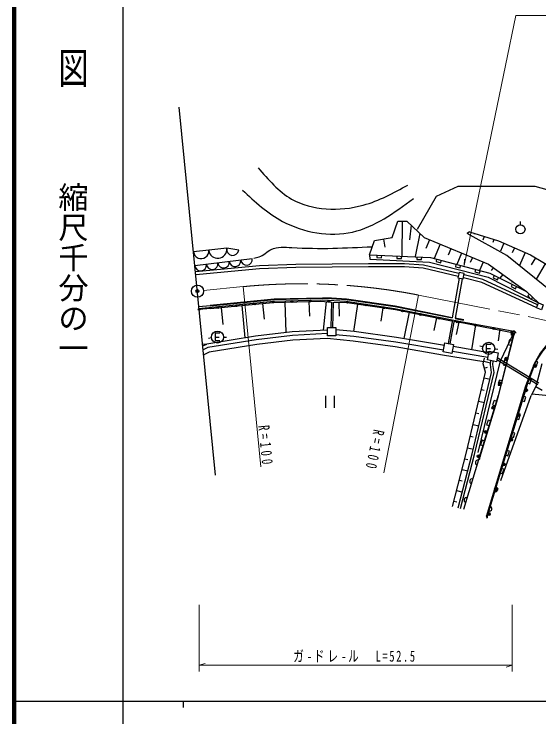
# Model space of a CAD drawing. Units: millimetres, scale not verified. Extents: x 40000 to 680000, y 20000 to 380000.
# Drawn here: x 40000 to 126952, y 202409 to 318838 of the extents above; entities that cross this region are included whole.
import ezdxf
from ezdxf.enums import TextEntityAlignment as Align

# ---------------------------------------------------------------- set-up
doc = ezdxf.new("R2010")
doc.units = ezdxf.units.MM
doc.header["$LTSCALE"] = 1000
doc.header["$PDMODE"] = 32
doc.header["$PDSIZE"] = 500
doc.linetypes.add('CHAIN', pattern=[18.5, 12, -1.5, 3.5, -1.5])
for name, color, linetype, lineweight in [('M-BGD', 7, 'Continuous', 25), ('M-BMK', 2, 'CHAIN', 13), ('M-BMK-SRVR', 3, 'Continuous', 25), ('M-STR-HTXT', 7, 'Continuous', 13), ('M-TTL', 2, 'Continuous', 140), ('M-TTL-BAND', 7, 'Continuous', 25)]:
    doc.layers.add(name, color=color, linetype=linetype, lineweight=lineweight)
doc.layers.add('M-OTRS', color=6, linetype='Continuous')
doc.styles.add('@ＭＳ ゴシック', font='')
doc.styles.add('ＭＳ ゴシック', font='')
doc.styles.get('@ＭＳ ゴシック').set_extended_font_data('@MS Gothic')
doc.styles.get('ＭＳ ゴシック').set_extended_font_data('MS Gothic')

msp = doc.modelspace()

# ---------------------------------------------------------------- linework, layer by layer
at = {"layer": 'M-BGD'}
for p, q in [((104318, 284547), (104223, 278756)), ((123885, 283939), (123885, 284459)), ((105790, 283867), (105527, 281437)), ((107235, 282506), (106429, 278661)), ((115444, 282743), (115073, 282465)), ((116247, 282496), (116214, 282389)), ((117853, 282002), (117655, 281358)), ((101179, 281574), (101416, 280209)), ((108843, 281456), (108236, 280005)), ((110612, 280715), (109612, 278328)), ((119459, 281509), (119294, 280972)), ((121143, 280876), (120557, 279540)), ((72251, 279705), (69738, 279452)), ((112381, 279975), (111933, 278904)), ((122904, 280104), (122538, 279269)), ((79453, 278317), (69967, 277129)), ((98855, 278981), (98926, 278264)), ((114150, 279234), (113357, 277340)), ((115919, 278494), (115574, 277670)), ((124664, 279333), (123722, 277183)), ((126363, 278461), (125679, 277308)), ((98926, 278264), (108830, 277764)), ((108830, 277764), (118528, 275237)), ((117688, 277754), (117101, 276352)), ((128001, 277488), (126492, 274948)), ((119364, 276822), (119045, 276372)), ((113744, 275088), (112585, 268540)), ((114236, 275001), (113077, 268453)), ((118528, 275237), (126858, 270991)), ((120947, 275698), (120498, 275065)), ((122530, 274575), (122395, 274385)), ((124113, 273451), (124023, 273325)), ((82883, 271075), (90843, 271307)), ((90843, 271307), (92581, 271120)), ((70629, 270402), (72498, 270575)), ((72569, 270078), (82883, 271075)), ((74288, 270244), (74559, 267437)), ((77726, 270576), (78247, 265183)), ((81164, 270909), (81417, 268290)), ((84873, 271133), (85021, 266079)), ((88853, 271249), (88925, 268801)), ((91712, 271214), (91199, 266463)), ((92581, 271120), (92468, 266926)), ((92881, 271112), (92768, 266918)), ((92863, 271083), (94770, 271103)), ((93816, 271093), (93841, 268784)), ((94770, 271103), (103182, 269895)), ((96873, 270801), (96220, 266259)), ((101079, 270197), (100755, 267944)), ((72544, 270078), (70678, 269905)), ((103182, 269895), (112213, 268085)), ((105440, 269442), (104567, 265084)), ((109955, 268538), (109531, 266421)), ((112614, 268167), (111916, 264273)), ((112909, 268114), (112211, 264221)), ((112213, 268085), (112590, 268036)), ((112883, 267973), (114442, 267667)), ((114477, 268090), (113059, 268351)), ((114495, 268189), (113077, 268450)), ((113663, 267820), (113262, 265775)), ((114442, 267667), (122771, 266051)), ((116460, 267338), (115788, 263216)), ((120496, 266680), (120177, 264725)), ((120605, 261378), (122771, 266051)), ((122514, 266351), (122809, 266298)), ((122855, 265752), (122930, 266043)), ((72722, 265185), (72228, 265110)), ((73311, 265334), (73991, 265334)), ((74711, 265308), (75210, 265296)), ((71236, 264227), (71954, 264163)), ((71272, 263870), (71954, 264163)), ((118652, 262714), (112756, 263749)), ((117656, 263712), (117172, 263837)), ((118224, 263462), (118904, 263462)), ((119621, 263384), (120120, 263345)), ((118487, 261930), (112612, 262962)), ((116890, 246210), (120605, 261378)), ((117708, 260875), (117941, 261823)), ((118103, 259536), (117708, 260875)), ((117824, 261349), (118943, 261075)), ((126789, 257422), (119972, 261589)), ((126945, 257678), (120038, 261901)), ((127452, 260899), (126411, 257168)), ((117905, 260205), (118427, 260359)), ((114910, 246023), (118103, 259536)), ((117875, 258571), (118849, 258340)), ((117419, 256640), (117904, 256525)), ((126411, 257168), (125677, 255664)), ((126411, 257168), (127509, 256530)), ((91575, 255616), (91575, 253616)), ((93095, 253616), (93095, 255616)), ((120617, 241563), (125677, 255664)), ((116963, 254710), (117930, 254481)), ((116507, 252779), (116989, 252665)), ((116051, 250849), (117012, 250622)), ((115595, 248918), (116073, 248805)), ((115138, 246988), (116093, 246762)), ((112651, 237282), (114910, 246023)), ((117289, 246094), (114474, 236774)), ((114684, 245149), (115156, 245027)), ((117130, 245238), (117217, 245525)), ((114233, 243401), (115174, 243157)), ((113781, 241652), (114250, 241531)), ((120186, 241711), (118289, 235306)), ((113329, 239904), (114266, 239662)), ((112877, 238156), (113344, 238035)), ((118392, 236098), (118306, 235810))]:
    msp.add_line(p, q, dxfattribs=at)
for points in [[(106811, 283203), (109958, 288668), (113569, 290336), (126256, 290339), (137740, 287101), (138574, 286083), (135892, 271821)], [(98855, 278981), (99734, 281323), (102624, 281824), (103567, 284547), (105068, 284548), (107958, 281826), (118572, 277383), (124905, 272890)], [(130736, 269960), (129114, 272832), (121653, 278853), (115073, 282465)], [(115444, 282743), (120262, 281262), (125545, 278947), (130457, 276029), (132357, 273389)], [(77230, 279706), (75230, 280039), (72251, 279705)], [(98855, 278981), (109002, 278489), (118802, 275903), (124905, 272890), (126858, 270991)], [(100111, 278920), (100091, 278520), (100891, 278481), (100910, 278881)], [(103421, 278759), (103401, 278360), (104200, 278321), (104220, 278721)], [(106731, 278599), (106711, 278199), (107510, 278161), (107530, 278560)], [(98738, 277451), (86674, 277372), (80643, 277155), (70669, 276170), (70064, 276142)], [(113671, 275845), (107825, 277228), (104696, 277453), (98738, 277451)], [(110007, 278223), (109905, 277837), (110679, 277633), (110781, 278019)], [(113211, 277378), (113109, 276991), (113883, 276787), (113985, 277174)], [(98742, 276951), (86685, 276872), (80677, 276656), (70705, 275671), (70113, 275644)], [(113555, 275359), (107749, 276732), (104678, 276953), (98739, 276951)], [(116416, 276532), (116314, 276146), (117087, 275941), (117189, 276328)], [(126509, 270232), (117465, 274376), (114444, 275160)], [(126718, 270687), (117634, 274849), (114570, 275644)], [(119560, 275528), (119383, 275170), (120101, 274815), (120278, 275174)], [(122532, 274061), (122355, 273703), (123072, 273348), (123249, 273707)], [(70662, 270068), (71129, 270109), (83041, 271295), (91018, 271493), (94988, 271299), (103031, 270087), (114302, 267839), (122514, 266351)], [(112585, 268540), (103126, 270447), (95077, 271595), (92603, 271753), (91081, 271804), (83083, 271585), (72498, 270575)], [(112565, 268442), (103109, 270348), (95066, 271495), (92599, 271653), (91081, 271704), (83089, 271485), (72507, 270476)], [(125383, 272424), (125104, 272138), (125678, 271580), (125957, 271867)], [(91907, 265898), (86101, 265606), (80096, 264875), (72123, 263583), (71333, 263244)], [(91877, 266497), (86050, 266204), (80011, 265469), (71954, 264163)], [(74111, 265974), (73311, 265974), (73311, 264774), (74111, 264774)], [(111150, 263142), (103250, 264499), (96260, 265452), (93244, 265728)], [(111294, 263929), (103372, 265289), (96350, 266247), (93317, 266525)], [(117217, 245525), (120147, 255180), (122855, 265752)], [(122771, 266051), (120171, 255643), (117289, 246094)], [(122762, 266396), (122801, 266386), (122854, 266351), (122895, 266310), (122931, 266249), (122948, 266193), (122950, 266120), (122930, 266043)], [(122809, 266298), (122888, 266284), (122935, 266265), (122989, 266225), (123023, 266188), (123045, 266143), (123064, 266079), (123065, 266028), (123060, 265999)], [(117796, 261234), (110995, 262357), (103128, 263708), (96165, 264657), (91887, 265096), (86170, 264808), (80208, 264083), (72348, 262809), (71415, 262409)], [(129070, 264769), (127527, 263024), (126410, 261361), (125034, 257631), (120186, 241711)], [(122450, 264766), (122062, 264863), (121868, 264086), (122256, 263989)], [(119024, 264102), (118224, 264102), (118224, 262902), (119024, 262902)], [(128357, 264223), (127161, 262655), (126157, 260907), (124753, 257216), (118392, 236098)], [(113583, 237034), (115906, 245975), (119115, 259459), (118902, 260806), (118999, 261432)], [(113970, 236933), (116294, 245879), (119522, 259443), (119307, 260807), (119391, 261350)], [(121614, 261418), (121226, 261515), (121032, 260739), (121420, 260642)], [(126133, 260611), (126509, 260472), (126785, 261223), (126410, 261361)], [(125072, 257736), (125448, 257597), (125725, 258348), (125349, 258486)], [(120778, 258070), (120390, 258167), (120196, 257391), (120584, 257294)], [(124158, 254754), (124540, 254638), (124773, 255403), (124391, 255520)], [(139994, 236004), (141752, 254324), (125761, 255899)], [(119897, 254735), (119514, 254851), (119283, 254085), (119666, 253969)], [(118900, 251432), (118517, 251547), (118286, 250781), (118669, 250666)], [(123249, 251771), (123632, 251654), (123865, 252419), (123482, 252536)], [(122341, 248787), (122723, 248670), (122956, 249436), (122574, 249552)], [(117903, 248128), (117520, 248244), (117289, 247478), (117672, 247362)], [(121432, 245803), (121815, 245687), (122048, 246452), (121665, 246569)], [(117130, 245238), (117107, 245161), (117083, 245116), (117037, 245068), (116996, 245038), (116949, 245021), (116883, 245010), (116833, 245015), (116804, 245023)], [(120523, 242820), (120906, 242703), (121139, 243469), (120756, 243585)], [(118458, 235451), (118420, 235463), (118368, 235499), (118329, 235542), (118296, 235604), (118281, 235661), (118282, 235734), (118306, 235810)]]:
    msp.add_lwpolyline(points, dxfattribs=at)
for points in [[(114577, 275845), (113719, 276019), (113543, 275151), (114401, 274977)], [(127678, 270671), (127369, 269851), (126546, 270160), (126854, 270980)], [(91923, 265543), (91937, 266925), (93322, 266912), (93309, 265530)], [(111099, 262862), (111376, 264379), (112823, 264114), (112545, 262597)], [(118408, 261556), (118714, 263009), (120205, 262696), (119899, 261243)]]:
    msp.add_lwpolyline(points, close=True, dxfattribs=at)
for centre, radius in [((123885, 283179), 760), ((82938, 271134), 150), ((86006, 271219), 150), ((86006, 271219), 90), ((89085, 271295), 150), ((89085, 271295), 90), ((89085, 271295), 30), ((92152, 271287), 150), ((92152, 271287), 90), ((92152, 271287), 30), ((73742, 270219), 150), ((73742, 270219), 90), ((73742, 270219), 30), ((76807, 270524), 150), ((76807, 270524), 90), ((76807, 270524), 30), ((79873, 270829), 150), ((79873, 270829), 90), ((79873, 270829), 30), ((82938, 271134), 90), ((82938, 271134), 30), ((86006, 271219), 30), ((95212, 271114), 150), ((95212, 271114), 90), ((95212, 271114), 30), ((98258, 270654), 150), ((98258, 270654), 90), ((98258, 270654), 30), ((101304, 270195), 150), ((101304, 270195), 90), ((101304, 270195), 30), ((70675, 269919), 150), ((70675, 269919), 90), ((70675, 269919), 30), ((104332, 269674), 150), ((104332, 269674), 90), ((104332, 269674), 30), ((107353, 269072), 150), ((107353, 269072), 90), ((107353, 269072), 30), ((110373, 268470), 150), ((110373, 268470), 90), ((110373, 268470), 30), ((113394, 267867), 150), ((113394, 267867), 90), ((113394, 267867), 30), ((116425, 267302), 150), ((116425, 267302), 90), ((116425, 267302), 30), ((119456, 266753), 150), ((119456, 266753), 90), ((119456, 266753), 30), ((73711, 265334), 1000), ((122487, 266204), 150), ((122613, 265814), 250), ((122487, 266204), 90), ((122487, 266204), 30), ((122613, 265814), 150), ((122613, 265814), 50), ((118624, 263462), 1000), ((121571, 261745), 250), ((121571, 261745), 150), ((121571, 261745), 50), ((126285, 260541), 250), ((126285, 260541), 150), ((126285, 260541), 50), ((120528, 257676), 250), ((120528, 257676), 150), ((120528, 257676), 50), ((124810, 256539), 250), ((124810, 256539), 150), ((124810, 256539), 50), ((119418, 253637), 250), ((119418, 253637), 150), ((119418, 253637), 50), ((123574, 252436), 250), ((123574, 252436), 150), ((123574, 252436), 50), ((118198, 249617), 250), ((118198, 249617), 150), ((118198, 249617), 50), ((122338, 248333), 250), ((122338, 248333), 150), ((122338, 248333), 50), ((116978, 245597), 250), ((116978, 245597), 150), ((116978, 245597), 50), ((121103, 244231), 250), ((121103, 244231), 150), ((121103, 244231), 50), ((119867, 240128), 250), ((119867, 240128), 150), ((119867, 240128), 50), ((118631, 236025), 250), ((118631, 236025), 150), ((118631, 236025), 50)]:
    msp.add_circle(centre, radius, dxfattribs=at)
for centre, radius, start, end in [((70995, 279578), 1263, 185.76017, 5.76017), ((73741, 279872), 1499, 186.38503, 6.38503), ((76230, 279872), 1014, 170.55355, 350.55355), ((78505, 278198), 956, 187.14089, 7.14089), ((70915, 277248), 956, 187.14089, 7.14089), ((72813, 277485), 956, 187.14089, 7.14089), ((74710, 277723), 956, 187.14089, 7.14089), ((76607, 277961), 956, 187.14089, 7.14089), ((116820, 244541), 400, 73.19267, 253.19267), ((115882, 241434), 400, 73.19267, 253.19267), ((119712, 240109), 400, 253.50609, 73.50609), ((114943, 238328), 400, 73.19267, 253.19267), ((118763, 236907), 400, 253.50609, 73.50609)]:
    msp.add_arc(centre, radius, start, end, dxfattribs=at)
for points, knots in [([(80415, 293383), (82110, 291410), (83805, 289438), (85973, 288198), (89366, 286257), (93918, 286110), (97827, 287183), (100496, 287915), (102865, 289217), (105234, 290519)], [0, 0, 0, 0, 1, 1, 1, 2, 2, 2, 3, 3, 3, 3]), ([(77823, 289678), (79901, 287756), (81979, 285834), (84492, 284493), (87975, 282635), (92293, 281894), (96068, 282737), (99783, 283567), (102972, 285932), (106161, 288296)], [0, 0, 0, 0, 1, 1, 1, 2, 2, 2, 3, 3, 3, 3]), ([(79732, 278430), (80028, 278474), (80324, 278517), (80599, 278613), (81331, 278869), (81918, 279500), (82607, 279845), (83611, 280348), (84830, 280239), (86029, 280164), (90660, 279875), (94983, 280088), (99307, 280301)], [0, 0, 0, 0, 1, 1, 1, 2, 2, 2, 3, 3, 3, 4, 4, 4, 4])]:
    msp.add_open_spline(points, degree=3, knots=knots, dxfattribs=at)
at = {"layer": 'M-BMK'}
msp.add_line((71374, 273036), (77942, 273682), dxfattribs=at)
msp.add_lwpolyline([(107027, 272285), (126090, 268537), (167825, 259279)], dxfattribs=at)
msp.add_arc((87736, 174163), 100000, 78.87729, 95.62039, dxfattribs=at)
at = {"layer": 'M-BMK-SRVR'}
msp.add_line((73381, 242433), (67379, 303424), dxfattribs=at)
msp.add_circle((70379, 272938), 1000, dxfattribs=at)
at = {"layer": 'M-OTRS'}
msp.add_point((70379, 272938), dxfattribs=at)
at = {"layer": 'M-STR-HTXT'}
for p, q in [((114561, 277192), (114614, 278229)), ((77942, 273682), (80880, 243827)), ((107027, 272285), (101239, 242848)), ((70662, 220961), (70662, 209961)), ((122514, 209961), (122514, 220961)), ((70662, 210961), (71662, 211241)), ((70662, 210961), (122514, 210961)), ((122514, 210961), (121514, 210681))]:
    msp.add_line(p, q, dxfattribs=at)
msp.add_lwpolyline([(114561, 277192), (123113, 318604), (153130, 318604)], dxfattribs=at)
at = {"layer": 'M-TTL'}
msp.add_line((40000, 380000), (40000, 20000), dxfattribs=at)
at = {"layer": 'M-TTL-BAND'}
for p, q in [((58000, 370000), (58000, 20000)), ((40000, 205000), (579000, 205000)), ((68000, 205000), (68000, 204000))]:
    msp.add_line(p, q, dxfattribs=at)

# ---------------------------------------------------------------- texts
at = {"layer": 'M-STR-HTXT', "char_height": 1833, "attachment_point": 7, "style": 'ＭＳ ゴシック'}
for insert, rotation in [((80436, 250644), 275.5), ((99554, 250136), 258.1)]:
    msp.add_mtext('\\T1.61;\\W0.7;R=100', dxfattribs=dict(at, insert=insert, rotation=rotation))
at = {"layer": 'M-STR-HTXT', "insert": (86246, 211461), "char_height": 1833, "attachment_point": 7, "style": 'ＭＳ ゴシック'}
msp.add_mtext('\\T1.3;\\W0.7;ガ-ドレ-ル\u3000L=52.5', dxfattribs=at)
at = {"layer": 'M-TTL-BAND', "style": '@ＭＳ ゴシック', "width": 1.4}
msp.add_text('平  面  図', height=3666, rotation=270, dxfattribs=at).set_placement((49777, 306475), align=Align.MIDDLE_RIGHT)
at = {"layer": 'M-TTL-BAND', "style": '@ＭＳ ゴシック'}
msp.add_text('縮尺千分の一', height=3666, rotation=270, dxfattribs=at).set_placement((49777, 261030), align=Align.MIDDLE_RIGHT)

doc.saveas('drawing.dxf')
